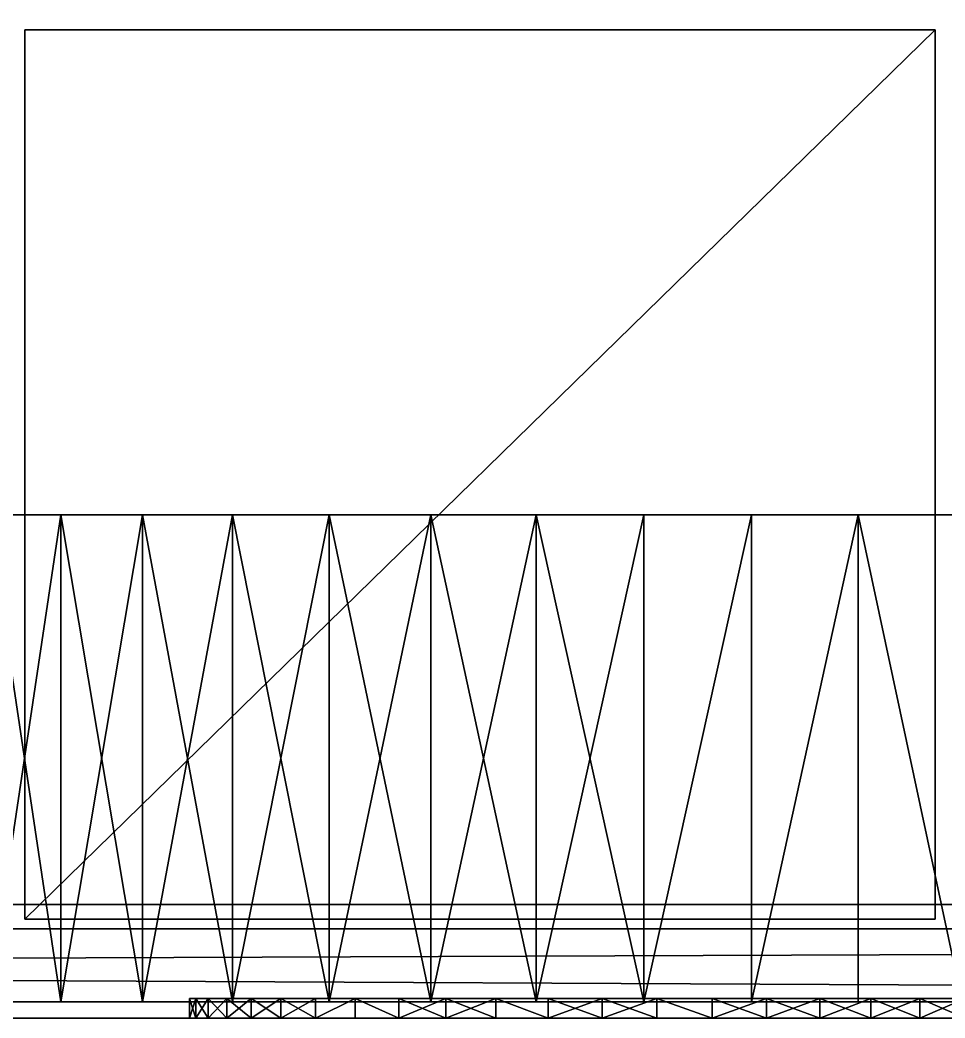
# Model space of a CAD drawing. Header units: millimetres. Extents: x -3100 to 14040, y -1280 to 1295.
# Drawn here: x 9399 to 9969, y -1280 to -665 of the extents above; entities that cross this region are included whole.
import ezdxf

# ---------------------------------------------------------------- set-up
doc = ezdxf.new("R2010")
doc.units = ezdxf.units.MM

msp = doc.modelspace()

# ---------------------------------------------------------------- linework, layer by layer
at = {"layer": 'CAD_75LAB'}
for points in [[(14040, -1280, 1160), (-40, -1280, 1160), (-40, 1280, 1160)], [(14040, 1280, 1160), (14040, -1280, 1160), (-40, 1280, 1160)], [(14040, -1280, 1250), (-40, 1280, 1250), (-40, -1280, 1250)], [(14040, 1280, 1250), (-40, 1280, 1250), (14040, -1280, 1250)], [(9402, -1219, 1253), (9402, -671, 1397), (9402, -671, 1253)], [(9402, -1219, 1397), (9402, -671, 1397), (9402, -1219, 1253)], [(9963, -671, 1253), (9402, -671, 1253), (9402, -671, 1397)], [(9963, -671, 1397), (9963, -671, 1253), (9402, -671, 1397)], [(9963, -671, 1253), (9402, -1219, 1253), (9402, -671, 1253)], [(9963, -671, 1253), (9963, -1219, 1253), (9402, -1219, 1253)], [(9963, -671, 1397), (9402, -671, 1397), (9402, -1219, 1397)], [(9963, -671, 1397), (9402, -1219, 1397), (9963, -1219, 1397)], [(9402, -1219, 1403), (9402, -671, 1547), (9402, -671, 1403)], [(9402, -1219, 1547), (9402, -671, 1547), (9402, -1219, 1403)], [(9963, -671, 1403), (9402, -671, 1403), (9402, -671, 1547)], [(9963, -671, 1547), (9963, -671, 1403), (9402, -671, 1547)], [(9963, -671, 1403), (9402, -1219, 1403), (9402, -671, 1403)], [(9963, -671, 1403), (9963, -1219, 1403), (9402, -1219, 1403)], [(9963, -671, 1547), (9402, -671, 1547), (9402, -1219, 1547)], [(9963, -671, 1547), (9402, -1219, 1547), (9963, -1219, 1547)], [(9402, -1219, 1553), (9402, -671, 1697), (9402, -671, 1553)], [(9402, -1219, 1697), (9402, -671, 1697), (9402, -1219, 1553)], [(9963, -671, 1553), (9402, -671, 1553), (9402, -671, 1697)], [(9963, -671, 1697), (9963, -671, 1553), (9402, -671, 1697)], [(9963, -671, 1553), (9402, -1219, 1553), (9402, -671, 1553)], [(9963, -671, 1553), (9963, -1219, 1553), (9402, -1219, 1553)], [(9963, -671, 1697), (9402, -671, 1697), (9402, -1219, 1697)], [(9963, -671, 1697), (9402, -1219, 1697), (9963, -1219, 1697)], [(9402, -1219, 1703), (9402, -671, 1847), (9402, -671, 1703)], [(9402, -1219, 1847), (9402, -671, 1847), (9402, -1219, 1703)], [(9963, -671, 1703), (9402, -671, 1703), (9402, -671, 1847)], [(9963, -671, 1847), (9963, -671, 1703), (9402, -671, 1847)], [(9963, -671, 1703), (9402, -1219, 1703), (9402, -671, 1703)], [(9963, -671, 1703), (9963, -1219, 1703), (9402, -1219, 1703)], [(9963, -671, 1847), (9402, -671, 1847), (9402, -1219, 1847)], [(9963, -671, 1847), (9402, -1219, 1847), (9963, -1219, 1847)], [(9402, -1219, 1853), (9402, -671, 1997), (9402, -671, 1853)], [(9402, -1219, 1997), (9402, -671, 1997), (9402, -1219, 1853)], [(9963, -671, 1853), (9402, -671, 1853), (9402, -671, 1997)], [(9963, -671, 1997), (9963, -671, 1853), (9402, -671, 1997)], [(9963, -671, 1853), (9402, -1219, 1853), (9402, -671, 1853)], [(9963, -671, 1853), (9963, -1219, 1853), (9402, -1219, 1853)], [(9963, -671, 1997), (9402, -671, 1997), (9402, -1219, 1997)], [(9963, -671, 1997), (9402, -1219, 1997), (9963, -1219, 1997)], [(9402, -1219, 2003), (9402, -671, 2147), (9402, -671, 2003)], [(9402, -1219, 2147), (9402, -671, 2147), (9402, -1219, 2003)], [(9963, -671, 2003), (9402, -671, 2003), (9402, -671, 2147)], [(9963, -671, 2147), (9963, -671, 2003), (9402, -671, 2147)], [(9963, -671, 2003), (9402, -1219, 2003), (9402, -671, 2003)], [(9963, -671, 2003), (9963, -1219, 2003), (9402, -1219, 2003)], [(9963, -671, 2147), (9402, -671, 2147), (9402, -1219, 2147)], [(9963, -671, 2147), (9402, -1219, 2147), (9963, -1219, 2147)], [(9402, -1219, 2153), (9402, -671, 2297), (9402, -671, 2153)], [(9402, -1219, 2297), (9402, -671, 2297), (9402, -1219, 2153)], [(9963, -671, 2153), (9402, -671, 2153), (9402, -671, 2297)], [(9963, -671, 2297), (9963, -671, 2153), (9402, -671, 2297)], [(9963, -671, 2153), (9402, -1219, 2153), (9402, -671, 2153)], [(9963, -671, 2153), (9963, -1219, 2153), (9402, -1219, 2153)], [(9963, -671, 2297), (9402, -671, 2297), (9402, -1219, 2297)], [(9963, -671, 2297), (9402, -1219, 2297), (9963, -1219, 2297)], [(9402, -1219, 2303), (9402, -671, 2447), (9402, -671, 2303)], [(9402, -1219, 2447), (9402, -671, 2447), (9402, -1219, 2303)], [(9963, -671, 2303), (9402, -671, 2303), (9402, -671, 2447)], [(9963, -671, 2447), (9963, -671, 2303), (9402, -671, 2447)], [(9963, -671, 2303), (9402, -1219, 2303), (9402, -671, 2303)], [(9963, -671, 2303), (9963, -1219, 2303), (9402, -1219, 2303)], [(9963, -671, 2447), (9402, -671, 2447), (9402, -1219, 2447)], [(9963, -671, 2447), (9402, -1219, 2447), (9963, -1219, 2447)], [(9402, -1219, 2453), (9402, -671, 2597), (9402, -671, 2453)], [(9402, -1219, 2597), (9402, -671, 2597), (9402, -1219, 2453)], [(9963, -671, 2453), (9402, -671, 2453), (9402, -671, 2597)], [(9963, -671, 2597), (9963, -671, 2453), (9402, -671, 2597)], [(9963, -671, 2453), (9402, -1219, 2453), (9402, -671, 2453)], [(9963, -671, 2453), (9963, -1219, 2453), (9402, -1219, 2453)], [(9963, -671, 2597), (9402, -671, 2597), (9402, -1219, 2597)], [(9963, -671, 2597), (9402, -1219, 2597), (9963, -1219, 2597)], [(9402, -1219, 2603), (9402, -671, 2747), (9402, -671, 2603)], [(9402, -1219, 2747), (9402, -671, 2747), (9402, -1219, 2603)], [(9963, -671, 2603), (9402, -671, 2603), (9402, -671, 2747)], [(9963, -671, 2747), (9963, -671, 2603), (9402, -671, 2747)], [(9963, -671, 2603), (9402, -1219, 2603), (9402, -671, 2603)], [(9963, -671, 2603), (9963, -1219, 2603), (9402, -1219, 2603)], [(9963, -671, 2747), (9402, -671, 2747), (9402, -1219, 2747)], [(9963, -671, 2747), (9402, -1219, 2747), (9963, -1219, 2747)], [(9402, -1219, 2753), (9402, -671, 2897), (9402, -671, 2753)], [(9402, -1219, 2897), (9402, -671, 2897), (9402, -1219, 2753)], [(9963, -671, 2753), (9402, -671, 2753), (9402, -671, 2897)], [(9963, -671, 2897), (9963, -671, 2753), (9402, -671, 2897)], [(9963, -671, 2753), (9402, -1219, 2753), (9402, -671, 2753)], [(9963, -671, 2753), (9963, -1219, 2753), (9402, -1219, 2753)], [(9963, -671, 2897), (9402, -671, 2897), (9402, -1219, 2897)], [(9963, -671, 2897), (9402, -1219, 2897), (9963, -1219, 2897)], [(9402, -1219, 2903), (9402, -671, 3047), (9402, -671, 2903)], [(9402, -1219, 3047), (9402, -671, 3047), (9402, -1219, 2903)], [(9963, -671, 2903), (9402, -671, 2903), (9402, -671, 3047)], [(9963, -671, 3047), (9963, -671, 2903), (9402, -671, 3047)], [(9963, -671, 2903), (9402, -1219, 2903), (9402, -671, 2903)], [(9963, -671, 2903), (9963, -1219, 2903), (9402, -1219, 2903)], [(9963, -671, 3047), (9402, -671, 3047), (9402, -1219, 3047)], [(9963, -671, 3047), (9402, -1219, 3047), (9963, -1219, 3047)], [(9402, -1219, 3053), (9402, -671, 3197), (9402, -671, 3053)], [(9402, -1219, 3197), (9402, -671, 3197), (9402, -1219, 3053)], [(9963, -671, 3053), (9402, -671, 3053), (9402, -671, 3197)], [(9963, -671, 3197), (9963, -671, 3053), (9402, -671, 3197)], [(9963, -671, 3053), (9402, -1219, 3053), (9402, -671, 3053)], [(9963, -671, 3053), (9963, -1219, 3053), (9402, -1219, 3053)], [(9963, -671, 3197), (9402, -671, 3197), (9402, -1219, 3197)], [(9963, -671, 3197), (9402, -1219, 3197), (9963, -1219, 3197)], [(9402, -1219, 3203), (9402, -671, 3347), (9402, -671, 3203)], [(9402, -1219, 3347), (9402, -671, 3347), (9402, -1219, 3203)], [(9963, -671, 3203), (9402, -671, 3203), (9402, -671, 3347)], [(9963, -671, 3347), (9963, -671, 3203), (9402, -671, 3347)], [(9963, -671, 3203), (9402, -1219, 3203), (9402, -671, 3203)], [(9963, -671, 3203), (9963, -1219, 3203), (9402, -1219, 3203)], [(9963, -671, 3347), (9402, -671, 3347), (9402, -1219, 3347)], [(9963, -671, 3347), (9402, -1219, 3347), (9963, -1219, 3347)], [(9402, -1219, 3353), (9402, -671, 3497), (9402, -671, 3353)], [(9402, -1219, 3497), (9402, -671, 3497), (9402, -1219, 3353)], [(9963, -671, 3353), (9402, -671, 3353), (9402, -671, 3497)], [(9963, -671, 3497), (9963, -671, 3353), (9402, -671, 3497)], [(9963, -671, 3353), (9402, -1219, 3353), (9402, -671, 3353)], [(9963, -671, 3353), (9963, -1219, 3353), (9402, -1219, 3353)], [(9963, -671, 3497), (9402, -671, 3497), (9402, -1219, 3497)], [(9963, -671, 3497), (9402, -1219, 3497), (9963, -1219, 3497)], [(9402, -1219, 3503), (9402, -671, 3647), (9402, -671, 3503)], [(9402, -1219, 3647), (9402, -671, 3647), (9402, -1219, 3503)], [(9963, -671, 3503), (9402, -671, 3503), (9402, -671, 3647)], [(9963, -671, 3647), (9963, -671, 3503), (9402, -671, 3647)], [(9963, -671, 3503), (9402, -1219, 3503), (9402, -671, 3503)], [(9963, -671, 3503), (9963, -1219, 3503), (9402, -1219, 3503)], [(9963, -671, 3647), (9402, -671, 3647), (9402, -1219, 3647)], [(9963, -671, 3647), (9402, -1219, 3647), (9963, -1219, 3647)], [(9402, -1219, 3653), (9402, -671, 3797), (9402, -671, 3653)], [(9402, -1219, 3797), (9402, -671, 3797), (9402, -1219, 3653)], [(9963, -671, 3653), (9402, -671, 3653), (9402, -671, 3797)], [(9963, -671, 3797), (9963, -671, 3653), (9402, -671, 3797)], [(9963, -671, 3653), (9402, -1219, 3653), (9402, -671, 3653)], [(9963, -671, 3653), (9963, -1219, 3653), (9402, -1219, 3653)], [(9963, -671, 3797), (9402, -671, 3797), (9402, -1219, 3797)], [(9963, -671, 3797), (9402, -1219, 3797), (9963, -1219, 3797)], [(9963, -1219, 1253), (9963, -671, 1253), (9963, -671, 1397)], [(9963, -1219, 1397), (9963, -1219, 1253), (9963, -671, 1397)], [(9963, -1219, 1403), (9963, -671, 1403), (9963, -671, 1547)], [(9963, -1219, 1547), (9963, -1219, 1403), (9963, -671, 1547)], [(9963, -1219, 1553), (9963, -671, 1553), (9963, -671, 1697)], [(9963, -1219, 1697), (9963, -1219, 1553), (9963, -671, 1697)], [(9963, -1219, 1703), (9963, -671, 1703), (9963, -671, 1847)], [(9963, -1219, 1847), (9963, -1219, 1703), (9963, -671, 1847)], [(9963, -1219, 1853), (9963, -671, 1853), (9963, -671, 1997)], [(9963, -1219, 1997), (9963, -1219, 1853), (9963, -671, 1997)], [(9963, -1219, 2003), (9963, -671, 2003), (9963, -671, 2147)], [(9963, -1219, 2147), (9963, -1219, 2003), (9963, -671, 2147)], [(9963, -1219, 2153), (9963, -671, 2153), (9963, -671, 2297)], [(9963, -1219, 2297), (9963, -1219, 2153), (9963, -671, 2297)], [(9963, -1219, 2303), (9963, -671, 2303), (9963, -671, 2447)], [(9963, -1219, 2447), (9963, -1219, 2303), (9963, -671, 2447)], [(9963, -1219, 2453), (9963, -671, 2453), (9963, -671, 2597)], [(9963, -1219, 2597), (9963, -1219, 2453), (9963, -671, 2597)], [(9963, -1219, 2603), (9963, -671, 2603), (9963, -671, 2747)], [(9963, -1219, 2747), (9963, -1219, 2603), (9963, -671, 2747)], [(9963, -1219, 2753), (9963, -671, 2753), (9963, -671, 2897)], [(9963, -1219, 2897), (9963, -1219, 2753), (9963, -671, 2897)], [(9963, -1219, 2903), (9963, -671, 2903), (9963, -671, 3047)], [(9963, -1219, 3047), (9963, -1219, 2903), (9963, -671, 3047)], [(9963, -1219, 3053), (9963, -671, 3053), (9963, -671, 3197)], [(9963, -1219, 3197), (9963, -1219, 3053), (9963, -671, 3197)], [(9963, -1219, 3203), (9963, -671, 3203), (9963, -671, 3347)], [(9963, -1219, 3347), (9963, -1219, 3203), (9963, -671, 3347)], [(9963, -1219, 3353), (9963, -671, 3353), (9963, -671, 3497)], [(9963, -1219, 3497), (9963, -1219, 3353), (9963, -671, 3497)], [(9963, -1219, 3503), (9963, -671, 3503), (9963, -671, 3647)], [(9963, -1219, 3647), (9963, -1219, 3503), (9963, -671, 3647)], [(9963, -1219, 3653), (9963, -671, 3653), (9963, -671, 3797)], [(9963, -1219, 3797), (9963, -1219, 3653), (9963, -671, 3797)], [(9269.19, -970, 639.22), (9424.09, -970, 152.33), (9309.43, -970, 314.3)], [(9474.58, -970, 970.93), (9269.19, -970, 639.22), (9285.41, -970, 703.7)], [(9849.83, -970, 1077.7), (9269.19, -970, 639.22), (9474.58, -970, 970.93)], [(9849.83, -970, 1077.7), (9424.09, -970, 152.33), (9269.19, -970, 639.22)], [(9474.58, -970, 970.93), (9285.41, -970, 703.7), (9340.88, -970, 824.27)], [(9309.43, -970, 314.3), (9424.09, -970, 152.33), (9340.88, -970, 255.73)], [(9340.88, -970, 255.73), (9424.09, -970, 152.33), (9379.3, -970, 201.46)], [(9474.58, -970, 970.93), (9340.88, -970, 824.27), (9379.3, -970, 878.54)], [(9379.3, -1270, 878.54), (9424.09, -970, 927.67), (9379.3, -970, 878.54)], [(9379.3, -1270, 878.54), (9424.09, -1270, 927.67), (9424.09, -970, 927.67)], [(9424.09, -1270, 152.33), (9379.3, -1270, 201.46), (9379.3, -970, 201.46)], [(9424.09, -1270, 152.33), (9379.3, -970, 201.46), (9424.09, -970, 152.33)], [(9474.58, -970, 970.93), (9379.3, -970, 878.54), (9424.09, -970, 927.67)], [(9424.09, -1270, 927.67), (9474.58, -970, 970.93), (9424.09, -970, 927.67)], [(9424.09, -1270, 927.67), (9474.58, -1270, 970.93), (9474.58, -970, 970.93)], [(9474.58, -1270, 109.07), (9424.09, -1270, 152.33), (9424.09, -970, 152.33)], [(9474.58, -1270, 109.07), (9424.09, -970, 152.33), (9474.58, -970, 109.07)], [(9530, -970, 72.35), (9474.58, -970, 109.07), (9424.09, -970, 152.33)], [(9589.52, -970, 42.71), (9530, -970, 72.35), (9424.09, -970, 152.33)], [(9849.83, -970, 2.3), (9589.52, -970, 42.71), (9424.09, -970, 152.33)], [(10335.91, -970, 606.36), (9424.09, -970, 152.33), (9849.83, -970, 1077.7)], [(10335.91, -970, 606.36), (9849.83, -970, 2.3), (9424.09, -970, 152.33)], [(9474.58, -1270, 970.93), (9530, -970, 1007.65), (9474.58, -970, 970.93)], [(9474.58, -1270, 970.93), (9530, -1270, 1007.65), (9530, -970, 1007.65)], [(9530, -1270, 72.35), (9474.58, -1270, 109.07), (9474.58, -970, 109.07)], [(9530, -1270, 72.35), (9474.58, -970, 109.07), (9530, -970, 72.35)], [(9849.83, -970, 1077.7), (9474.58, -970, 970.93), (9530, -970, 1007.65)], [(9530, -1270, 1007.65), (9589.52, -970, 1037.29), (9530, -970, 1007.65)], [(9530, -1270, 1007.65), (9589.52, -1270, 1037.29), (9589.52, -970, 1037.29)], [(9589.52, -1270, 42.71), (9530, -1270, 72.35), (9530, -970, 72.35)], [(9589.52, -1270, 42.71), (9530, -970, 72.35), (9589.52, -970, 42.71)], [(9652.22, -970, 1059.39), (9530, -970, 1007.65), (9589.52, -970, 1037.29)], [(9849.83, -970, 1077.7), (9530, -970, 1007.65), (9652.22, -970, 1059.39)], [(9652.22, -1270, 1059.39), (9652.22, -970, 1059.39), (9589.52, -970, 1037.29)], [(9589.52, -1270, 1037.29), (9652.22, -1270, 1059.39), (9589.52, -970, 1037.29)], [(9589.52, -1270, 42.71), (9589.52, -970, 42.71), (9652.22, -970, 20.61)], [(9652.22, -1270, 20.61), (9589.52, -1270, 42.71), (9652.22, -970, 20.61)], [(9849.83, -970, 2.3), (9652.22, -970, 20.61), (9589.52, -970, 42.71)], [(9652.22, -1270, 1059.39), (9717.17, -970, 1073.61), (9652.22, -970, 1059.39)], [(9652.22, -1270, 1059.39), (9717.17, -1270, 1073.61), (9717.17, -970, 1073.61)], [(9717.17, -1270, 6.39), (9652.22, -1270, 20.61), (9652.22, -970, 20.61)], [(9717.17, -1270, 6.39), (9652.22, -970, 20.61), (9717.17, -970, 6.39)], [(9849.83, -970, 2.3), (9717.17, -970, 6.39), (9652.22, -970, 20.61)], [(9783.37, -970, 1079.74), (9652.22, -970, 1059.39), (9717.17, -970, 1073.61)], [(9849.83, -970, 1077.7), (9652.22, -970, 1059.39), (9783.37, -970, 1079.74)], [(9717.17, -1270, 1073.61), (9783.37, -1270, 1079.74), (9783.37, -970, 1079.74)], [(9717.17, -1270, 1073.61), (9783.37, -970, 1079.74), (9717.17, -970, 1073.61)], [(9783.37, -1270, 0.26), (9717.17, -1270, 6.39), (9717.17, -970, 6.39)], [(9783.37, -1270, 0.26), (9717.17, -970, 6.39), (9783.37, -970, 0.26)], [(9849.83, -970, 2.3), (9783.37, -970, 0.26), (9717.17, -970, 6.39)], [(9783.37, -1270, 1079.74), (9849.83, -1270, 1077.7), (9849.83, -970, 1077.7)], [(9783.37, -1270, 1079.74), (9849.83, -970, 1077.7), (9783.37, -970, 1079.74)], [(9783.37, -1270, 0.26), (9783.37, -970, 0.26), (9849.83, -970, 2.3)], [(9849.83, -1270, 2.3), (9783.37, -1270, 0.26), (9849.83, -970, 2.3)], [(9849.83, -1270, 1077.7), (9915.52, -1270, 1067.5), (9915.52, -970, 1067.5)], [(9849.83, -1270, 1077.7), (9915.52, -970, 1067.5), (9849.83, -970, 1077.7)], [(9849.83, -1270, 2.3), (9849.83, -970, 2.3), (9915.52, -970, 12.5)], [(9915.52, -1270, 12.5), (9849.83, -1270, 2.3), (9915.52, -970, 12.5)], [(10098.28, -970, 89.85), (9915.52, -970, 12.5), (9849.83, -970, 2.3)], [(10335.91, -970, 606.36), (10098.28, -970, 89.85), (9849.83, -970, 2.3)], [(10040.7, -970, 1023.39), (9849.83, -970, 1077.7), (9915.52, -970, 1067.5)], [(10098.28, -970, 990.15), (9849.83, -970, 1077.7), (10040.7, -970, 1023.39)], [(10199.06, -970, 903.8), (9849.83, -970, 1077.7), (10098.28, -970, 990.15)], [(10199.06, -970, 903.8), (10335.91, -970, 606.36), (9849.83, -970, 1077.7)], [(9979.47, -1270, 1049.3), (9979.47, -970, 1049.3), (9915.52, -970, 1067.5)], [(9915.52, -1270, 1067.5), (9979.47, -1270, 1049.3), (9915.52, -970, 1067.5)], [(9979.47, -1270, 30.7), (9915.52, -1270, 12.5), (9915.52, -970, 12.5)], [(9979.47, -1270, 30.7), (9915.52, -970, 12.5), (9979.47, -970, 30.7)], [(10098.28, -970, 89.85), (9979.47, -970, 30.7), (9915.52, -970, 12.5)], [(10040.7, -970, 1023.39), (9915.52, -970, 1067.5), (9979.47, -970, 1049.3)], [(14040, -1210, 1250), (-40, -1210, 1250), (-40, -1210, 1320)], [(14040, -1210, 1320), (14040, -1210, 1250), (-40, -1210, 1320)], [(14040, -1280, 1250), (-40, -1280, 1250), (-40, -1210, 1250)], [(14040, -1210, 1250), (14040, -1280, 1250), (-40, -1210, 1250)], [(14040, -1280, 1320), (-40, -1210, 1320), (-40, -1280, 1320)], [(14040, -1210, 1320), (-40, -1210, 1320), (14040, -1280, 1320)], [(9963, -1219, 1253), (9402, -1219, 1397), (9402, -1219, 1253)], [(9963, -1219, 1397), (9402, -1219, 1397), (9963, -1219, 1253)], [(9963, -1219, 1403), (9402, -1219, 1547), (9402, -1219, 1403)], [(9963, -1219, 1547), (9402, -1219, 1547), (9963, -1219, 1403)], [(9963, -1219, 1553), (9402, -1219, 1697), (9402, -1219, 1553)], [(9963, -1219, 1697), (9402, -1219, 1697), (9963, -1219, 1553)], [(9963, -1219, 1703), (9402, -1219, 1847), (9402, -1219, 1703)], [(9963, -1219, 1847), (9402, -1219, 1847), (9963, -1219, 1703)], [(9963, -1219, 1853), (9402, -1219, 1997), (9402, -1219, 1853)], [(9963, -1219, 1997), (9402, -1219, 1997), (9963, -1219, 1853)], [(9963, -1219, 2003), (9402, -1219, 2147), (9402, -1219, 2003)], [(9963, -1219, 2147), (9402, -1219, 2147), (9963, -1219, 2003)], [(9963, -1219, 2153), (9402, -1219, 2297), (9402, -1219, 2153)], [(9963, -1219, 2297), (9402, -1219, 2297), (9963, -1219, 2153)], [(9963, -1219, 2303), (9402, -1219, 2447), (9402, -1219, 2303)], [(9963, -1219, 2447), (9402, -1219, 2447), (9963, -1219, 2303)], [(9963, -1219, 2453), (9402, -1219, 2597), (9402, -1219, 2453)], [(9963, -1219, 2597), (9402, -1219, 2597), (9963, -1219, 2453)], [(9963, -1219, 2603), (9402, -1219, 2747), (9402, -1219, 2603)], [(9963, -1219, 2747), (9402, -1219, 2747), (9963, -1219, 2603)], [(9963, -1219, 2753), (9402, -1219, 2897), (9402, -1219, 2753)], [(9963, -1219, 2897), (9402, -1219, 2897), (9963, -1219, 2753)], [(9963, -1219, 2903), (9402, -1219, 3047), (9402, -1219, 2903)], [(9963, -1219, 3047), (9402, -1219, 3047), (9963, -1219, 2903)], [(9963, -1219, 3053), (9402, -1219, 3197), (9402, -1219, 3053)], [(9963, -1219, 3197), (9402, -1219, 3197), (9963, -1219, 3053)], [(9963, -1219, 3203), (9402, -1219, 3347), (9402, -1219, 3203)], [(9963, -1219, 3347), (9402, -1219, 3347), (9963, -1219, 3203)], [(9963, -1219, 3353), (9402, -1219, 3497), (9402, -1219, 3353)], [(9963, -1219, 3497), (9402, -1219, 3497), (9963, -1219, 3353)], [(9963, -1219, 3503), (9402, -1219, 3647), (9402, -1219, 3503)], [(9963, -1219, 3647), (9402, -1219, 3647), (9963, -1219, 3503)], [(9963, -1219, 3653), (9402, -1219, 3797), (9402, -1219, 3653)], [(9963, -1219, 3797), (9402, -1219, 3797), (9963, -1219, 3653)], [(14040, -1225, 3995), (14040, -1225, 3940), (-40, -1225, 3940)], [(14040, -1225, 3995), (-40, -1225, 3940), (-40, -1225, 3995)], [(14040, -1225, 3940), (-40, -1280, 3940), (-40, -1225, 3940)], [(14040, -1225, 3940), (14040, -1280, 3940), (-40, -1280, 3940)], [(14040, -1225, 3995), (-40, -1225, 3995), (-40, -1280, 3995)], [(14040, -1225, 3995), (-40, -1280, 3995), (14040, -1280, 3995)], [(9269.19, -1270, 639.22), (9309.43, -1270, 314.3), (9424.09, -1270, 152.33)], [(9474.58, -1270, 970.93), (9285.41, -1270, 703.7), (9269.19, -1270, 639.22)], [(9849.83, -1270, 1077.7), (9474.58, -1270, 970.93), (9269.19, -1270, 639.22)], [(9849.83, -1270, 1077.7), (9269.19, -1270, 639.22), (9424.09, -1270, 152.33)], [(9474.58, -1270, 970.93), (9340.88, -1270, 824.27), (9285.41, -1270, 703.7)], [(9309.43, -1270, 314.3), (9340.88, -1270, 255.73), (9424.09, -1270, 152.33)], [(9340.88, -1270, 255.73), (9379.3, -1270, 201.46), (9424.09, -1270, 152.33)], [(9474.58, -1270, 970.93), (9379.3, -1270, 878.54), (9340.88, -1270, 824.27)], [(9474.58, -1270, 970.93), (9424.09, -1270, 927.67), (9379.3, -1270, 878.54)], [(9530, -1270, 72.35), (9424.09, -1270, 152.33), (9474.58, -1270, 109.07)], [(9589.52, -1270, 42.71), (9424.09, -1270, 152.33), (9530, -1270, 72.35)], [(9849.83, -1270, 2.3), (9424.09, -1270, 152.33), (9589.52, -1270, 42.71)], [(10335.91, -1270, 606.36), (9849.83, -1270, 1077.7), (9424.09, -1270, 152.33)], [(10335.91, -1270, 606.36), (9424.09, -1270, 152.33), (9849.83, -1270, 2.3)], [(9849.83, -1270, 1077.7), (9530, -1270, 1007.65), (9474.58, -1270, 970.93)], [(9503.48, -1280, 556.96), (9507.35, -1280, 590.65), (9507.35, -1268, 590.65)], [(9503.48, -1280, 556.96), (9507.35, -1268, 590.65), (9503.48, -1268, 556.96)], [(9503.48, -1280, 556.96), (9503.48, -1268, 556.96), (9503.48, -1268, 523.04)], [(9503.48, -1280, 523.04), (9503.48, -1280, 556.96), (9503.48, -1268, 523.04)], [(9507.35, -1280, 489.35), (9503.48, -1280, 523.04), (9503.48, -1268, 523.04)], [(9507.35, -1280, 489.35), (9503.48, -1268, 523.04), (9507.35, -1268, 489.35)], [(9503.48, -1268, 556.96), (9507.35, -1268, 489.35), (9503.48, -1268, 523.04)], [(9503.48, -1268, 556.96), (9515.03, -1268, 456.33), (9507.35, -1268, 489.35)], [(9503.48, -1268, 556.96), (9526.43, -1268, 424.39), (9515.03, -1268, 456.33)], [(9515.03, -1268, 623.67), (9503.48, -1268, 556.96), (9507.35, -1268, 590.65)], [(9581.19, -1268, 740.82), (9503.48, -1268, 556.96), (9515.03, -1268, 623.67)], [(9661.4, -1268, 802.68), (9503.48, -1268, 556.96), (9581.19, -1268, 740.82)], [(9661.4, -1268, 802.68), (9526.43, -1268, 424.39), (9503.48, -1268, 556.96)], [(9507.35, -1280, 590.65), (9515.03, -1280, 623.67), (9515.03, -1268, 623.67)], [(9507.35, -1280, 590.65), (9515.03, -1268, 623.67), (9507.35, -1268, 590.65)], [(9515.03, -1280, 456.33), (9507.35, -1280, 489.35), (9507.35, -1268, 489.35)], [(9515.03, -1280, 456.33), (9507.35, -1268, 489.35), (9515.03, -1268, 456.33)], [(9515.03, -1280, 623.67), (9526.43, -1280, 655.61), (9526.43, -1268, 655.61)], [(9515.03, -1280, 623.67), (9526.43, -1268, 655.61), (9515.03, -1268, 623.67)], [(9526.43, -1280, 424.39), (9515.03, -1280, 456.33), (9515.03, -1268, 456.33)], [(9526.43, -1280, 424.39), (9515.03, -1268, 456.33), (9526.43, -1268, 424.39)], [(9559.72, -1268, 714.57), (9515.03, -1268, 623.67), (9526.43, -1268, 655.61)], [(9581.19, -1268, 740.82), (9515.03, -1268, 623.67), (9559.72, -1268, 714.57)], [(9526.43, -1280, 655.61), (9541.39, -1280, 686.04), (9541.39, -1268, 686.04)], [(9526.43, -1280, 655.61), (9541.39, -1268, 686.04), (9526.43, -1268, 655.61)], [(9541.39, -1280, 393.96), (9526.43, -1280, 424.39), (9526.43, -1268, 424.39)], [(9541.39, -1280, 393.96), (9526.43, -1268, 424.39), (9541.39, -1268, 393.96)], [(9526.43, -1268, 424.39), (9559.72, -1268, 365.43), (9541.39, -1268, 393.96)], [(9526.43, -1268, 424.39), (9581.19, -1268, 339.18), (9559.72, -1268, 365.43)], [(9559.72, -1268, 714.57), (9526.43, -1268, 655.61), (9541.39, -1268, 686.04)], [(9661.4, -1268, 802.68), (9581.19, -1268, 339.18), (9526.43, -1268, 424.39)], [(9652.22, -1270, 1059.39), (9589.52, -1270, 1037.29), (9530, -1270, 1007.65)], [(9849.83, -1270, 1077.7), (9652.22, -1270, 1059.39), (9530, -1270, 1007.65)], [(9559.72, -1280, 714.57), (9559.72, -1268, 714.57), (9541.39, -1268, 686.04)], [(9541.39, -1280, 686.04), (9559.72, -1280, 714.57), (9541.39, -1268, 686.04)], [(9541.39, -1280, 393.96), (9541.39, -1268, 393.96), (9559.72, -1268, 365.43)], [(9559.72, -1280, 365.43), (9541.39, -1280, 393.96), (9559.72, -1268, 365.43)], [(9559.72, -1280, 714.57), (9581.19, -1280, 740.82), (9581.19, -1268, 740.82)], [(9559.72, -1280, 714.57), (9581.19, -1268, 740.82), (9559.72, -1268, 714.57)], [(9581.19, -1280, 339.18), (9559.72, -1280, 365.43), (9559.72, -1268, 365.43)], [(9581.19, -1280, 339.18), (9559.72, -1268, 365.43), (9581.19, -1268, 339.18)], [(9581.19, -1280, 740.82), (9605.51, -1268, 764.46), (9581.19, -1268, 740.82)], [(9581.19, -1280, 740.82), (9605.51, -1280, 764.46), (9605.51, -1268, 764.46)], [(9581.19, -1280, 339.18), (9581.19, -1268, 339.18), (9605.51, -1268, 315.54)], [(9605.51, -1280, 315.54), (9581.19, -1280, 339.18), (9605.51, -1268, 315.54)], [(9632.36, -1268, 294.83), (9605.51, -1268, 315.54), (9581.19, -1268, 339.18)], [(9661.4, -1268, 277.32), (9632.36, -1268, 294.83), (9581.19, -1268, 339.18)], [(9661.4, -1268, 802.68), (9581.19, -1268, 740.82), (9605.51, -1268, 764.46)], [(9661.4, -1268, 802.68), (9661.4, -1268, 277.32), (9581.19, -1268, 339.18)], [(9849.83, -1270, 2.3), (9589.52, -1270, 42.71), (9652.22, -1270, 20.61)], [(9632.36, -1280, 785.17), (9632.36, -1268, 785.17), (9605.51, -1268, 764.46)], [(9605.51, -1280, 764.46), (9632.36, -1280, 785.17), (9605.51, -1268, 764.46)], [(9632.36, -1280, 294.83), (9605.51, -1280, 315.54), (9605.51, -1268, 315.54)], [(9632.36, -1280, 294.83), (9605.51, -1268, 315.54), (9632.36, -1268, 294.83)], [(9661.4, -1268, 802.68), (9605.51, -1268, 764.46), (9632.36, -1268, 785.17)], [(9661.4, -1280, 802.68), (9661.4, -1268, 802.68), (9632.36, -1268, 785.17)], [(9632.36, -1280, 785.17), (9661.4, -1280, 802.68), (9632.36, -1268, 785.17)], [(9632.36, -1280, 294.83), (9632.36, -1268, 294.83), (9661.4, -1268, 277.32)], [(9661.4, -1280, 277.32), (9632.36, -1280, 294.83), (9661.4, -1268, 277.32)], [(9849.83, -1270, 2.3), (9652.22, -1270, 20.61), (9717.17, -1270, 6.39)], [(9783.37, -1270, 1079.74), (9717.17, -1270, 1073.61), (9652.22, -1270, 1059.39)], [(9849.83, -1270, 1077.7), (9783.37, -1270, 1079.74), (9652.22, -1270, 1059.39)], [(9661.4, -1280, 802.68), (9692.25, -1268, 816.76), (9661.4, -1268, 802.68)], [(9661.4, -1280, 802.68), (9692.25, -1280, 816.76), (9692.25, -1268, 816.76)], [(9692.25, -1280, 263.24), (9661.4, -1280, 277.32), (9661.4, -1268, 277.32)], [(9692.25, -1280, 263.24), (9661.4, -1268, 277.32), (9692.25, -1268, 263.24)], [(9724.5, -1268, 827.24), (9661.4, -1268, 277.32), (9661.4, -1268, 802.68)], [(9724.5, -1268, 827.24), (9661.4, -1268, 802.68), (9692.25, -1268, 816.76)], [(9724.5, -1268, 827.24), (9692.25, -1268, 263.24), (9661.4, -1268, 277.32)], [(9724.5, -1280, 827.24), (9724.5, -1268, 827.24), (9692.25, -1268, 816.76)], [(9692.25, -1280, 816.76), (9724.5, -1280, 827.24), (9692.25, -1268, 816.76)], [(9724.5, -1280, 252.76), (9692.25, -1280, 263.24), (9692.25, -1268, 263.24)], [(9724.5, -1280, 252.76), (9692.25, -1268, 263.24), (9724.5, -1268, 252.76)], [(9791.52, -1268, 243.12), (9724.5, -1268, 252.76), (9692.25, -1268, 263.24)], [(9858.98, -1268, 248.92), (9791.52, -1268, 243.12), (9692.25, -1268, 263.24)], [(9923.38, -1268, 269.84), (9858.98, -1268, 248.92), (9692.25, -1268, 263.24)], [(9981.36, -1268, 304.81), (9923.38, -1268, 269.84), (9692.25, -1268, 263.24)], [(9923.38, -1268, 810.16), (9692.25, -1268, 263.24), (9724.5, -1268, 827.24)], [(9923.38, -1268, 810.16), (9981.36, -1268, 304.81), (9692.25, -1268, 263.24)], [(9849.83, -1270, 2.3), (9717.17, -1270, 6.39), (9783.37, -1270, 0.26)], [(9757.73, -1280, 833.98), (9757.73, -1268, 833.98), (9724.5, -1268, 827.24)], [(9724.5, -1280, 827.24), (9757.73, -1280, 833.98), (9724.5, -1268, 827.24)], [(9724.5, -1280, 252.76), (9724.5, -1268, 252.76), (9757.73, -1268, 246.02)], [(9757.73, -1280, 246.02), (9724.5, -1280, 252.76), (9757.73, -1268, 246.02)], [(9791.52, -1268, 243.12), (9757.73, -1268, 246.02), (9724.5, -1268, 252.76)], [(9825.42, -1268, 835.91), (9724.5, -1268, 827.24), (9757.73, -1268, 833.98)], [(9858.98, -1268, 831.08), (9724.5, -1268, 827.24), (9825.42, -1268, 835.91)], [(9923.38, -1268, 810.16), (9724.5, -1268, 827.24), (9858.98, -1268, 831.08)], [(9791.52, -1280, 836.88), (9791.52, -1268, 836.88), (9757.73, -1268, 833.98)], [(9757.73, -1280, 833.98), (9791.52, -1280, 836.88), (9757.73, -1268, 833.98)], [(9757.73, -1280, 246.02), (9757.73, -1268, 246.02), (9791.52, -1268, 243.12)], [(9791.52, -1280, 243.12), (9757.73, -1280, 246.02), (9791.52, -1268, 243.12)], [(9825.42, -1268, 835.91), (9757.73, -1268, 833.98), (9791.52, -1268, 836.88)], [(9825.42, -1280, 835.91), (9825.42, -1268, 835.91), (9791.52, -1268, 836.88)], [(9791.52, -1280, 836.88), (9825.42, -1280, 835.91), (9791.52, -1268, 836.88)], [(9825.42, -1280, 244.09), (9791.52, -1280, 243.12), (9791.52, -1268, 243.12)], [(9825.42, -1280, 244.09), (9791.52, -1268, 243.12), (9825.42, -1268, 244.09)], [(9858.98, -1268, 248.92), (9825.42, -1268, 244.09), (9791.52, -1268, 243.12)], [(9825.42, -1280, 835.91), (9858.98, -1268, 831.08), (9825.42, -1268, 835.91)], [(9825.42, -1280, 835.91), (9858.98, -1280, 831.08), (9858.98, -1268, 831.08)], [(9858.98, -1280, 248.92), (9825.42, -1280, 244.09), (9825.42, -1268, 244.09)], [(9858.98, -1280, 248.92), (9825.42, -1268, 244.09), (9858.98, -1268, 248.92)], [(10098.28, -1270, 89.85), (9849.83, -1270, 2.3), (9915.52, -1270, 12.5)], [(10335.91, -1270, 606.36), (9849.83, -1270, 2.3), (10098.28, -1270, 89.85)], [(10040.7, -1270, 1023.39), (9915.52, -1270, 1067.5), (9849.83, -1270, 1077.7)], [(10098.28, -1270, 990.15), (10040.7, -1270, 1023.39), (9849.83, -1270, 1077.7)], [(10199.06, -1270, 903.8), (10098.28, -1270, 990.15), (9849.83, -1270, 1077.7)], [(10199.06, -1270, 903.8), (9849.83, -1270, 1077.7), (10335.91, -1270, 606.36)], [(9858.98, -1280, 831.08), (9891.78, -1280, 822.46), (9891.78, -1268, 822.46)], [(9858.98, -1280, 831.08), (9891.78, -1268, 822.46), (9858.98, -1268, 831.08)], [(9891.78, -1280, 257.54), (9858.98, -1280, 248.92), (9858.98, -1268, 248.92)], [(9891.78, -1280, 257.54), (9858.98, -1268, 248.92), (9891.78, -1268, 257.54)], [(9923.38, -1268, 269.84), (9891.78, -1268, 257.54), (9858.98, -1268, 248.92)], [(9923.38, -1268, 810.16), (9858.98, -1268, 831.08), (9891.78, -1268, 822.46)], [(9891.78, -1280, 822.46), (9923.38, -1280, 810.16), (9923.38, -1268, 810.16)], [(9891.78, -1280, 822.46), (9923.38, -1268, 810.16), (9891.78, -1268, 822.46)], [(9923.38, -1280, 269.84), (9891.78, -1268, 257.54), (9923.38, -1268, 269.84)], [(9923.38, -1280, 269.84), (9891.78, -1280, 257.54), (9891.78, -1268, 257.54)], [(10098.28, -1270, 89.85), (9915.52, -1270, 12.5), (9979.47, -1270, 30.7)], [(10040.7, -1270, 1023.39), (9979.47, -1270, 1049.3), (9915.52, -1270, 1067.5)], [(9923.38, -1280, 810.16), (9953.37, -1280, 794.34), (9953.37, -1268, 794.34)], [(9923.38, -1280, 810.16), (9953.37, -1268, 794.34), (9923.38, -1268, 810.16)], [(9953.37, -1280, 285.66), (9923.38, -1268, 269.84), (9953.37, -1268, 285.66)], [(9953.37, -1280, 285.66), (9923.38, -1280, 269.84), (9923.38, -1268, 269.84)], [(9981.36, -1268, 304.81), (9953.37, -1268, 285.66), (9923.38, -1268, 269.84)], [(9923.38, -1268, 810.16), (10089.28, -1268, 607.27), (9981.36, -1268, 304.81)], [(9953.37, -1268, 794.34), (10089.28, -1268, 607.27), (9923.38, -1268, 810.16)], [(9953.37, -1280, 794.34), (9981.36, -1280, 775.19), (9981.36, -1268, 775.19)], [(9953.37, -1280, 794.34), (9981.36, -1268, 775.19), (9953.37, -1268, 794.34)], [(9981.36, -1280, 304.81), (9953.37, -1280, 285.66), (9953.37, -1268, 285.66)], [(9981.36, -1280, 304.81), (9953.37, -1268, 285.66), (9981.36, -1268, 304.81)], [(10049.85, -1268, 700.57), (10089.28, -1268, 607.27), (9953.37, -1268, 794.34)], [(10006.99, -1268, 752.99), (9953.37, -1268, 794.34), (9981.36, -1268, 775.19)], [(10006.99, -1268, 752.99), (10049.85, -1268, 700.57), (9953.37, -1268, 794.34)], [(14040, -1280, 1160), (-40, -1280, 1250), (-40, -1280, 1160)], [(14040, -1280, 1250), (-40, -1280, 1250), (14040, -1280, 1160)], [(14040, -1280, 3995), (-40, -1280, 3940), (14040, -1280, 3940)], [(14040, -1280, 3995), (-40, -1280, 3995), (-40, -1280, 3940)], [(14040, -1280, 1250), (-40, -1280, 1320), (-40, -1280, 1250)], [(14040, -1280, 1320), (-40, -1280, 1320), (14040, -1280, 1250)], [(9503.48, -1280, 556.96), (9503.48, -1280, 523.04), (9507.35, -1280, 489.35)], [(9503.48, -1280, 556.96), (9507.35, -1280, 489.35), (9515.03, -1280, 456.33)], [(9503.48, -1280, 556.96), (9515.03, -1280, 456.33), (9526.43, -1280, 424.39)], [(9515.03, -1280, 623.67), (9507.35, -1280, 590.65), (9503.48, -1280, 556.96)], [(9581.19, -1280, 740.82), (9515.03, -1280, 623.67), (9503.48, -1280, 556.96)], [(9661.4, -1280, 802.68), (9581.19, -1280, 740.82), (9503.48, -1280, 556.96)], [(9661.4, -1280, 802.68), (9503.48, -1280, 556.96), (9526.43, -1280, 424.39)], [(9559.72, -1280, 714.57), (9526.43, -1280, 655.61), (9515.03, -1280, 623.67)], [(9581.19, -1280, 740.82), (9559.72, -1280, 714.57), (9515.03, -1280, 623.67)], [(9526.43, -1280, 424.39), (9541.39, -1280, 393.96), (9559.72, -1280, 365.43)], [(9526.43, -1280, 424.39), (9559.72, -1280, 365.43), (9581.19, -1280, 339.18)], [(9559.72, -1280, 714.57), (9541.39, -1280, 686.04), (9526.43, -1280, 655.61)], [(9661.4, -1280, 802.68), (9526.43, -1280, 424.39), (9581.19, -1280, 339.18)], [(9632.36, -1280, 294.83), (9581.19, -1280, 339.18), (9605.51, -1280, 315.54)], [(9661.4, -1280, 277.32), (9581.19, -1280, 339.18), (9632.36, -1280, 294.83)], [(9661.4, -1280, 802.68), (9605.51, -1280, 764.46), (9581.19, -1280, 740.82)], [(9661.4, -1280, 802.68), (9581.19, -1280, 339.18), (9661.4, -1280, 277.32)], [(9661.4, -1280, 802.68), (9632.36, -1280, 785.17), (9605.51, -1280, 764.46)], [(9724.5, -1280, 827.24), (9661.4, -1280, 802.68), (9661.4, -1280, 277.32)], [(9724.5, -1280, 827.24), (9692.25, -1280, 816.76), (9661.4, -1280, 802.68)], [(9724.5, -1280, 827.24), (9661.4, -1280, 277.32), (9692.25, -1280, 263.24)], [(9791.52, -1280, 243.12), (9692.25, -1280, 263.24), (9724.5, -1280, 252.76)], [(9858.98, -1280, 248.92), (9692.25, -1280, 263.24), (9791.52, -1280, 243.12)], [(9923.38, -1280, 269.84), (9692.25, -1280, 263.24), (9858.98, -1280, 248.92)], [(9981.36, -1280, 304.81), (9692.25, -1280, 263.24), (9923.38, -1280, 269.84)], [(9923.38, -1280, 810.16), (9724.5, -1280, 827.24), (9692.25, -1280, 263.24)], [(9923.38, -1280, 810.16), (9692.25, -1280, 263.24), (9981.36, -1280, 304.81)], [(9791.52, -1280, 243.12), (9724.5, -1280, 252.76), (9757.73, -1280, 246.02)], [(9825.42, -1280, 835.91), (9757.73, -1280, 833.98), (9724.5, -1280, 827.24)], [(9858.98, -1280, 831.08), (9825.42, -1280, 835.91), (9724.5, -1280, 827.24)], [(9923.38, -1280, 810.16), (9858.98, -1280, 831.08), (9724.5, -1280, 827.24)], [(9825.42, -1280, 835.91), (9791.52, -1280, 836.88), (9757.73, -1280, 833.98)], [(9858.98, -1280, 248.92), (9791.52, -1280, 243.12), (9825.42, -1280, 244.09)], [(9923.38, -1280, 269.84), (9858.98, -1280, 248.92), (9891.78, -1280, 257.54)], [(9923.38, -1280, 810.16), (9891.78, -1280, 822.46), (9858.98, -1280, 831.08)], [(9981.36, -1280, 304.81), (9923.38, -1280, 269.84), (9953.37, -1280, 285.66)], [(9923.38, -1280, 810.16), (9981.36, -1280, 304.81), (10089.28, -1280, 607.27)], [(9953.37, -1280, 794.34), (9923.38, -1280, 810.16), (10089.28, -1280, 607.27)], [(10049.85, -1280, 700.57), (9953.37, -1280, 794.34), (10089.28, -1280, 607.27)], [(10006.99, -1280, 752.99), (9981.36, -1280, 775.19), (9953.37, -1280, 794.34)], [(10006.99, -1280, 752.99), (9953.37, -1280, 794.34), (10049.85, -1280, 700.57)]]:
    msp.add_3dface(points, dxfattribs=at)

doc.saveas('drawing.dxf')
